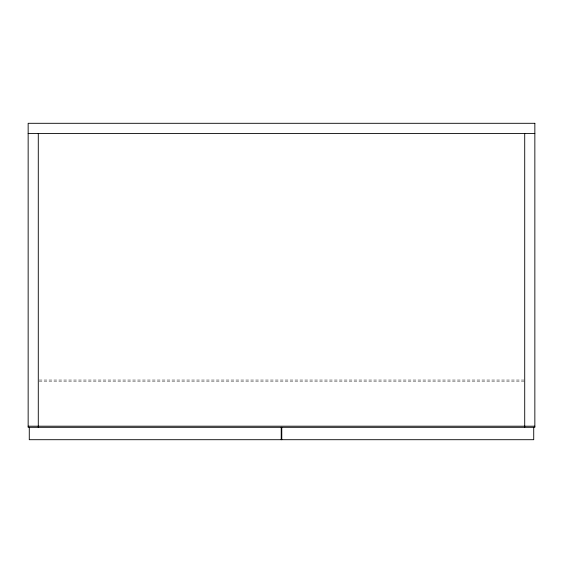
<?xml version="1.0" encoding="UTF-8"?>
<svg xmlns="http://www.w3.org/2000/svg" width="563" height="563" viewBox="0 0 563 563"><rect width="100%" height="100%" fill="white"/><g stroke="black" fill="none" stroke-linecap="round" stroke-linejoin="round"><path stroke-width="0.42" stroke-dasharray="2.81 2.11" d="M39.164 380.025L523.836 380.025M39.164 381.151L524.716 381.151"/><path stroke-width="0.84" d="M28.15 133.431L534.85 133.431M28.15 426.191L534.85 426.191M533.724 427.317L533.724 439.703L29.276 439.703L29.276 427.317M524.716 133.431L524.716 427.317M281.781 427.317L281.781 439.703M281.219 427.317L281.219 439.703M38.284 133.431L38.284 427.317M534.85 123.297L28.15 123.297L28.15 427.317L534.85 427.317L534.85 123.297"/></g></svg>
